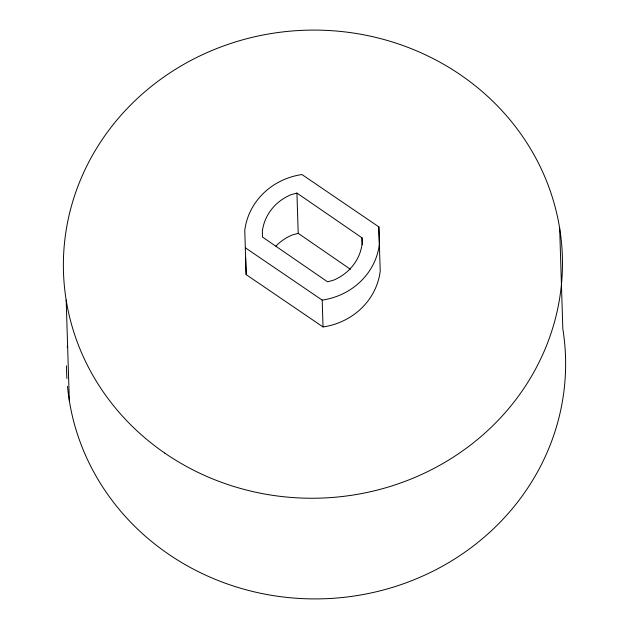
<?xml version="1.0" encoding="UTF-8"?>
<svg xmlns="http://www.w3.org/2000/svg" width="629" height="629" viewBox="0 0 629 629"><rect width="100%" height="100%" fill="white"/><g stroke="black" fill="none" stroke-linecap="round" stroke-linejoin="round"><path stroke-width="0.94" d="M296.935 193.072L291.078 194.683A48.386 45.374 -1.8 0 0 262.356 231.307L262.474 237.031L327.567 281.816L333.425 280.212A48.386 45.374 -1.8 0 0 362.139 243.58L362.029 237.864L296.935 193.072L298.201 233.335L350.432 269.283M298.201 233.335L292.343 234.947A48.386 45.374 -1.8 0 0 275.848 246.128M378.823 226.865L301.959 174.54A67.735 63.529 -1.8 0 0 244.767 230.481L246.167 274.629L323.031 326.946A67.735 63.529 -1.8 0 0 380.223 271.005L378.823 226.865L379.381 244.162A67.735 63.529 -1.8 0 1 322.19 300.104L323.031 326.946M245.326 247.787L322.19 300.104M245.609 257.324L246.167 274.629M559.668 228.28L562.829 328.943A249.564 234.067 -1.8 0 1 345.675 597.149A249.564 234.067 -1.8 0 1 67.492 386.308M362.029 237.864L362.241 244.736M66.171 300.057L69.332 400.72M66.902 378.524A249.564 234.067 -1.8 0 1 66.532 365.819M67.311 347.318A249.564 234.067 -1.8 0 1 67.484 345.392M164.79 453.108A249.564 234.067 -1.8 0 0 560.903 289.371A249.564 234.067 -1.8 0 0 213.058 50.029A249.564 234.067 -1.8 0 0 164.79 453.108"/></g></svg>
